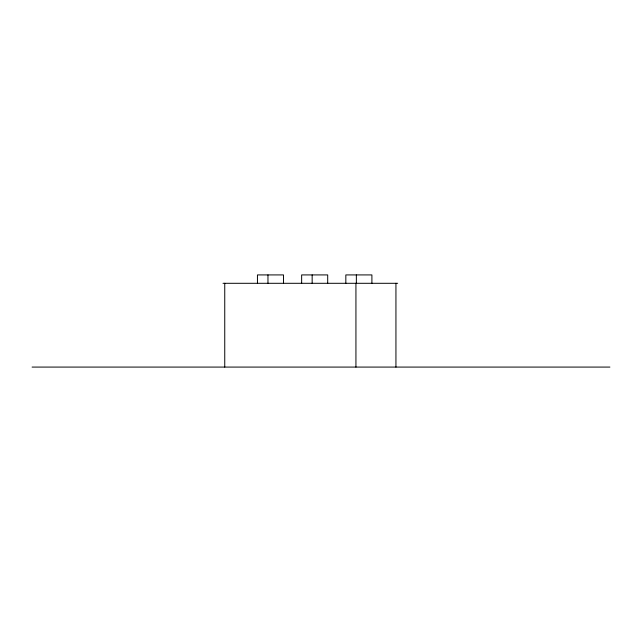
<?xml version="1.0" encoding="UTF-8"?>
<svg xmlns="http://www.w3.org/2000/svg" width="642" height="642" viewBox="0 0 642 642"><rect width="100%" height="100%" fill="white"/><g stroke="black" fill="none" stroke-linecap="round" stroke-linejoin="round"><path stroke-width="0.96" d="M223.007 283.299L397.679 283.299M32.1 367.08L609.9 367.08M395.937 283.299L395.937 367.08M371.903 283.299L371.903 274.92L345.837 274.92L345.837 283.299M356.358 274.92L356.358 283.299M355.933 283.299L355.933 367.08M327.701 283.299L327.701 274.92L301.644 274.92L301.644 283.299M312.156 274.92L312.156 283.299M283.507 283.299L283.507 274.92L257.45 274.92L257.45 283.299M267.963 274.92L267.963 283.299M224.748 283.299L224.748 367.08"/></g></svg>
